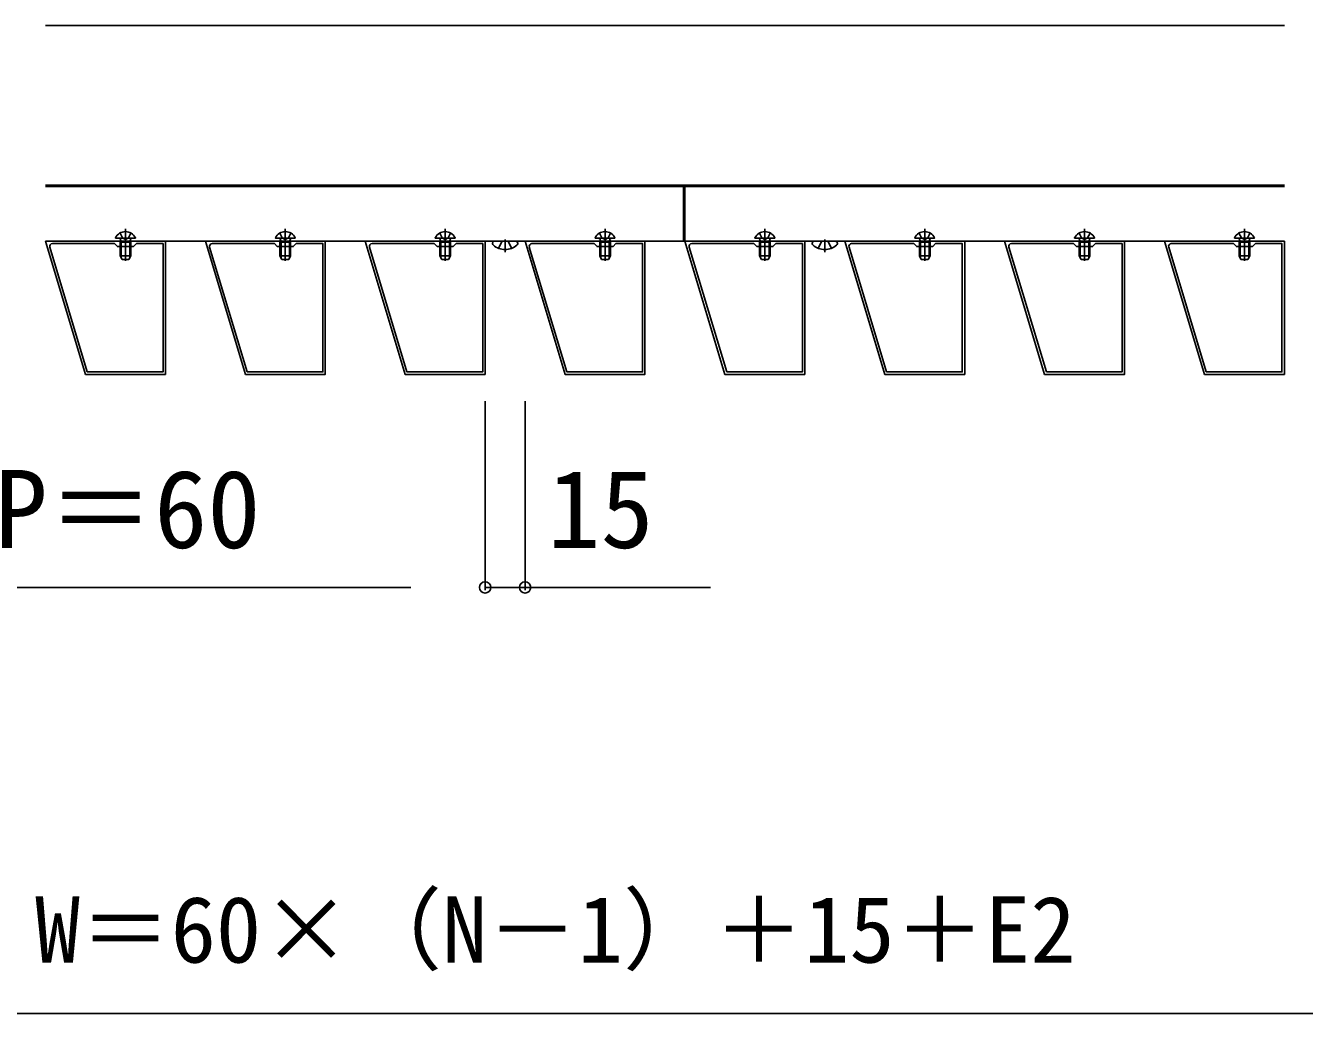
# Model space of a CAD drawing. Units: millimetres, scale not verified. Extents: x -1750 to 1750, y -2608 to 2592.
# Drawn here: x 577.5 to 1057.5, y -99.5 to 271.5 of the extents above; entities that cross this region are included whole.
import ezdxf
from ezdxf.enums import TextEntityAlignment as Align

# ---------------------------------------------------------------- set-up
doc = ezdxf.new("R2010")
doc.units = ezdxf.units.MM
doc.header["$LTSCALE"] = 14
for name, color, linetype in [('0-3_YKK_11', 7, 'Continuous'), ('0-4_YKK_12', 2, 'Continuous'), ('0-5_YKK_13', 4, 'Continuous'), ('0-6_YKK_D', 6, 'Continuous')]:
    doc.layers.add(name, color=color, linetype=linetype)
doc.styles.add('ＭＳ ゴシック', font='')
doc.styles.get('ＭＳ ゴシック').set_extended_font_data('MS Gothic')

msp = doc.modelspace()

# ---------------------------------------------------------------- linework, layer by layer
at = {"layer": '0-3_YKK_11'}
for p, q in [((600.67, 141.4), (586.59, 188.31)), ((660.67, 141.4), (646.59, 188.31)), ((720.67, 141.4), (706.59, 188.31)), ((780.67, 141.4), (766.59, 188.31)), ((840.67, 141.4), (826.59, 188.31)), ((900.67, 141.4), (886.59, 188.31)), ((960.67, 141.4), (946.59, 188.31)), ((1020.67, 141.4), (1006.59, 188.31))]:
    msp.add_line(p, q, dxfattribs=at)
for points in [[(600, 140.5), (585, 190.5), (630, 190.5), (630, 140.5)], [(660, 140.5), (645, 190.5), (690, 190.5), (690, 140.5)], [(720, 140.5), (705, 190.5), (750, 190.5), (750, 140.5)], [(780, 140.5), (765, 190.5), (810, 190.5), (810, 140.5)], [(840, 140.5), (825, 190.5), (870, 190.5), (870, 140.5)], [(900, 140.5), (885, 190.5), (930, 190.5), (930, 140.5)], [(960, 140.5), (945, 190.5), (990, 190.5), (990, 140.5)], [(1020, 140.5), (1005, 190.5), (1050, 190.5), (1050, 140.5)]]:
    msp.add_lwpolyline(points, close=True, dxfattribs=at)
for points in [[(587.55, 189.6), (610.9, 189.6), (612, 188.5), (618, 188.5), (619.1, 189.6), (629.1, 189.6), (629.1, 141.4), (600.67, 141.4)], [(647.55, 189.6), (670.9, 189.6), (672, 188.5), (678, 188.5), (679.1, 189.6), (689.1, 189.6), (689.1, 141.4), (660.67, 141.4)], [(707.55, 189.6), (730.9, 189.6), (732, 188.5), (738, 188.5), (739.1, 189.6), (749.1, 189.6), (749.1, 141.4), (720.67, 141.4)], [(767.55, 189.6), (790.9, 189.6), (792, 188.5), (798, 188.5), (799.1, 189.6), (809.1, 189.6), (809.1, 141.4), (780.67, 141.4)], [(827.55, 189.6), (850.9, 189.6), (852, 188.5), (858, 188.5), (859.1, 189.6), (869.1, 189.6), (869.1, 141.4), (840.67, 141.4)], [(887.55, 189.6), (910.9, 189.6), (912, 188.5), (918, 188.5), (919.1, 189.6), (929.1, 189.6), (929.1, 141.4), (900.67, 141.4)], [(947.55, 189.6), (970.9, 189.6), (972, 188.5), (978, 188.5), (979.1, 189.6), (989.1, 189.6), (989.1, 141.4), (960.67, 141.4)], [(1007.55, 189.6), (1030.9, 189.6), (1032, 188.5), (1038, 188.5), (1039.1, 189.6), (1049.1, 189.6), (1049.1, 141.4), (1020.67, 141.4)]]:
    msp.add_lwpolyline(points, dxfattribs=at)
for centre in [(587.55, 188.6), (647.55, 188.6), (707.55, 188.6), (767.55, 188.6), (827.55, 188.6), (887.55, 188.6), (947.55, 188.6), (1007.55, 188.6)]:
    msp.add_arc(centre, 1, 90, 196.6993, dxfattribs=at)
at = {"layer": '0-4_YKK_12'}
for p, q in [((585.01, 271.5), (1050.05, 271.5)), ((585.01, 211.5), (1050.05, 211.5)), ((585.01, 211), (1050.05, 211)), ((824.4, 190.5), (824.4, 211)), ((825, 190.5), (825, 211)), ((585.01, 190.5), (1050.05, 190.5))]:
    msp.add_line(p, q, dxfattribs=at)
at = {"layer": '0-5_YKK_13'}
for p, q in [((612.95, 193.57), (613.85, 191.75)), ((615, 195.1), (615, 183.11)), ((617.05, 193.57), (616.14, 191.75)), ((672.95, 193.57), (673.85, 191.75)), ((675, 195.1), (675, 183.11)), ((677.05, 193.57), (676.14, 191.75)), ((732.95, 193.57), (733.85, 191.75)), ((735, 195.1), (735, 183.11)), ((737.05, 193.57), (736.14, 191.75)), ((792.95, 193.57), (793.85, 191.75)), ((795, 195.1), (795, 183.11)), ((797.05, 193.57), (796.14, 191.75)), ((852.95, 193.57), (853.85, 191.75)), ((855, 195.1), (855, 183.11)), ((857.05, 193.57), (856.14, 191.75)), ((912.95, 193.57), (913.85, 191.75)), ((915, 195.1), (915, 183.11)), ((917.05, 193.57), (916.14, 191.75)), ((972.95, 193.57), (973.85, 191.75)), ((975, 195.1), (975, 183.11)), ((977.05, 193.57), (976.14, 191.75)), ((1032.95, 193.57), (1033.85, 191.75)), ((1035, 195.1), (1035, 183.11)), ((1037.05, 193.57), (1036.14, 191.75)), ((611.4, 191.6), (618.59, 191.6)), ((613, 190.2), (613.14, 191.01)), ((617, 190.2), (613, 190.2)), ((613, 190.2), (613, 185)), ((613.38, 190.2), (613.14, 191.22)), ((613.38, 190.2), (613.38, 184.24)), ((615, 191.14), (613.85, 191.75)), ((615, 191.14), (616.14, 191.75)), ((616.62, 190.2), (616.86, 191.22)), ((616.62, 190.2), (616.62, 184.24)), ((617, 190.2), (616.85, 191.01)), ((617, 190.2), (617, 185)), ((671.4, 191.6), (678.59, 191.6)), ((673, 190.2), (673.14, 191.01)), ((677, 190.2), (673, 190.2)), ((673, 190.2), (673, 185)), ((673.38, 190.2), (673.14, 191.22)), ((673.38, 190.2), (673.38, 184.24)), ((675, 191.14), (673.85, 191.75)), ((675, 191.14), (676.14, 191.75)), ((676.62, 190.2), (676.86, 191.22)), ((676.62, 190.2), (676.62, 184.24)), ((677, 190.2), (676.85, 191.01)), ((677, 190.2), (677, 185)), ((731.4, 191.6), (738.59, 191.6)), ((733, 190.2), (733.14, 191.01)), ((737, 190.2), (733, 190.2)), ((733, 190.2), (733, 185)), ((733.38, 190.2), (733.14, 191.22)), ((733.38, 190.2), (733.38, 184.24)), ((735, 191.14), (733.85, 191.75)), ((735, 191.14), (736.14, 191.75)), ((736.62, 190.2), (736.86, 191.22)), ((736.62, 190.2), (736.62, 184.24)), ((737, 190.2), (736.85, 191.01)), ((737, 190.2), (737, 185)), ((752.76, 189.64), (752.76, 189.8)), ((753.46, 190.5), (761.53, 190.5)), ((757.5, 186.4), (757.5, 191.21)), ((762.23, 189.64), (762.23, 189.8)), ((791.4, 191.6), (798.59, 191.6)), ((793, 190.2), (793.14, 191.01)), ((797, 190.2), (793, 190.2)), ((793, 190.2), (793, 185)), ((793.38, 190.2), (793.14, 191.22)), ((793.38, 190.2), (793.38, 184.24)), ((795, 191.14), (793.85, 191.75)), ((795, 191.14), (796.14, 191.75)), ((796.62, 190.2), (796.86, 191.22)), ((796.62, 190.2), (796.62, 184.24)), ((797, 190.2), (796.85, 191.01)), ((797, 190.2), (797, 185)), ((851.4, 191.6), (858.59, 191.6)), ((853, 190.2), (853.14, 191.01)), ((857, 190.2), (853, 190.2)), ((853, 190.2), (853, 185)), ((853.38, 190.2), (853.14, 191.22)), ((853.38, 190.2), (853.38, 184.24)), ((855, 191.14), (853.85, 191.75)), ((855, 191.14), (856.14, 191.75)), ((856.62, 190.2), (856.86, 191.22)), ((856.62, 190.2), (856.62, 184.24)), ((857, 190.2), (856.85, 191.01)), ((857, 190.2), (857, 185)), ((872.76, 189.64), (872.76, 189.8)), ((873.46, 190.5), (881.53, 190.5)), ((877.5, 186.4), (877.5, 191.21)), ((882.23, 189.64), (882.23, 189.8)), ((911.4, 191.6), (918.59, 191.6)), ((913, 190.2), (913.14, 191.01)), ((917, 190.2), (913, 190.2)), ((913, 190.2), (913, 185)), ((913.38, 190.2), (913.14, 191.22)), ((913.38, 190.2), (913.38, 184.24)), ((915, 191.14), (913.85, 191.75)), ((915, 191.14), (916.14, 191.75)), ((916.62, 190.2), (916.86, 191.22)), ((916.62, 190.2), (916.62, 184.24)), ((917, 190.2), (916.85, 191.01)), ((917, 190.2), (917, 185)), ((971.4, 191.6), (978.59, 191.6)), ((973, 190.2), (973.14, 191.01)), ((977, 190.2), (973, 190.2)), ((973, 190.2), (973, 185)), ((973.38, 190.2), (973.14, 191.22)), ((973.38, 190.2), (973.38, 184.24)), ((975, 191.14), (973.85, 191.75)), ((975, 191.14), (976.14, 191.75)), ((976.62, 190.2), (976.86, 191.22)), ((976.62, 190.2), (976.62, 184.24)), ((977, 190.2), (976.85, 191.01)), ((977, 190.2), (977, 185)), ((1031.4, 191.6), (1038.59, 191.6)), ((1033, 190.2), (1033.14, 191.01)), ((1037, 190.2), (1033, 190.2)), ((1033, 190.2), (1033, 185)), ((1033.38, 190.2), (1033.14, 191.22)), ((1033.38, 190.2), (1033.38, 184.24)), ((1035, 191.14), (1033.85, 191.75)), ((1035, 191.14), (1036.14, 191.75)), ((1036.62, 190.2), (1036.86, 191.22)), ((1036.62, 190.2), (1036.62, 184.24)), ((1037, 190.2), (1036.85, 191.01)), ((1037, 190.2), (1037, 185)), ((617, 185), (613, 185)), ((613.7, 183.6), (613, 185)), ((616.3, 183.6), (613.7, 183.6)), ((617, 185), (616.3, 183.6)), ((677, 185), (673, 185)), ((673.7, 183.6), (673, 185)), ((676.3, 183.6), (673.7, 183.6)), ((677, 185), (676.3, 183.6)), ((737, 185), (733, 185)), ((733.7, 183.6), (733, 185)), ((736.3, 183.6), (733.7, 183.6)), ((737, 185), (736.3, 183.6)), ((797, 185), (793, 185)), ((793.7, 183.6), (793, 185)), ((796.3, 183.6), (793.7, 183.6)), ((797, 185), (796.3, 183.6)), ((857, 185), (853, 185)), ((853.7, 183.6), (853, 185)), ((856.3, 183.6), (853.7, 183.6)), ((857, 185), (856.3, 183.6)), ((917, 185), (913, 185)), ((913.7, 183.6), (913, 185)), ((916.3, 183.6), (913.7, 183.6)), ((917, 185), (916.3, 183.6)), ((977, 185), (973, 185)), ((973.7, 183.6), (973, 185)), ((976.3, 183.6), (973.7, 183.6)), ((977, 185), (976.3, 183.6)), ((1037, 185), (1033, 185)), ((1033.7, 183.6), (1033, 185)), ((1036.3, 183.6), (1033.7, 183.6)), ((1037, 185), (1036.3, 183.6))]:
    msp.add_line(p, q, dxfattribs=at)
for points in [[(756.37, 190.5), (756.37, 190.5), (755.05, 187.84)], [(758.62, 190.5), (758.62, 190.5), (759.95, 187.84)], [(876.37, 190.5), (876.37, 190.5), (875.05, 187.84)], [(878.62, 190.5), (878.62, 190.5), (879.95, 187.84)]]:
    msp.add_lwpolyline(points, dxfattribs=at)
for centre, radius, start, end in [((615, 189.9), 4.2, 27.281, 152.719), ((675, 189.9), 4.2, 27.281, 152.719), ((735, 189.9), 4.2, 27.281, 152.719), ((795, 189.9), 4.2, 27.281, 152.719), ((855, 189.9), 4.2, 27.281, 152.719), ((915, 189.9), 4.2, 27.281, 152.719), ((975, 189.9), 4.2, 27.281, 152.719), ((1035, 189.9), 4.2, 27.281, 152.719), ((611.4, 191.76), 0.154, 152.719, 270), ((612.65, 191.1), 0.5, 349.909, 90), ((617.35, 191.1), 0.5, 90, 190.091), ((618.59, 191.76), 0.154, 270, 27.281), ((671.4, 191.76), 0.154, 152.719, 270), ((672.65, 191.1), 0.5, 349.909, 90), ((677.35, 191.1), 0.5, 90, 190.091), ((678.59, 191.76), 0.154, 270, 27.281), ((731.4, 191.76), 0.154, 152.719, 270), ((732.65, 191.1), 0.5, 349.909, 90), ((737.35, 191.1), 0.5, 90, 190.091), ((738.59, 191.76), 0.154, 270, 27.281), ((753.46, 189.8), 0.7, 92.9579, 180), ((753.63, 189.64), 0.862, 180, 230.8765), ((757.5, 194.4), 7, 230.8765, 270), ((753.46, 189.8), 0.7, 90, 92.9579), ((757.5, 194.4), 7, 270, 309.1236), ((761.53, 189.8), 0.7, 87.0421, 90), ((761.53, 189.8), 0.7, 0, 87.0421), ((761.37, 189.64), 0.862, 309.1236, 0), ((791.4, 191.76), 0.154, 152.719, 270), ((792.65, 191.1), 0.5, 349.909, 90), ((797.35, 191.1), 0.5, 90, 190.091), ((798.59, 191.76), 0.154, 270, 27.281), ((851.4, 191.76), 0.154, 152.719, 270), ((852.65, 191.1), 0.5, 349.909, 90), ((857.35, 191.1), 0.5, 90, 190.091), ((858.59, 191.76), 0.154, 270, 27.281), ((873.46, 189.8), 0.7, 92.9579, 180), ((873.63, 189.64), 0.862, 180, 230.8765), ((877.5, 194.4), 7, 230.8765, 270), ((873.46, 189.8), 0.7, 90, 92.9579), ((877.5, 194.4), 7, 270, 309.1236), ((881.53, 189.8), 0.7, 87.0421, 90), ((881.53, 189.8), 0.7, 0, 87.0421), ((881.37, 189.64), 0.862, 309.1236, 0), ((911.4, 191.76), 0.154, 152.719, 270), ((912.65, 191.1), 0.5, 349.909, 90), ((917.35, 191.1), 0.5, 90, 190.091), ((918.59, 191.76), 0.154, 270, 27.281), ((971.4, 191.76), 0.154, 152.719, 270), ((972.65, 191.1), 0.5, 349.909, 90), ((977.35, 191.1), 0.5, 90, 190.091), ((978.59, 191.76), 0.154, 270, 27.281), ((1031.4, 191.76), 0.154, 152.719, 270), ((1032.65, 191.1), 0.5, 349.909, 90), ((1037.35, 191.1), 0.5, 90, 190.091), ((1038.59, 191.76), 0.154, 270, 27.281)]:
    msp.add_arc(centre, radius, start, end, dxfattribs=at)
at = {"layer": '0-6_YKK_D'}
for p, q in [((750, 130.5), (750, 59.5)), ((765, 130.5), (765, 59.5)), ((1270, -99.5), (335, -99.5))]:
    msp.add_line(p, q, dxfattribs=at)
for points in [[(494.96, 60.5), (554.96, 60.5), (722.05, 60.5)], [(750, 60.5), (765, 60.5), (834.59, 60.5)]]:
    msp.add_lwpolyline(points, dxfattribs=at)
for centre in [(750, 60.5), (765, 60.5)]:
    msp.add_circle(centre, 2.12, dxfattribs=at)

# ---------------------------------------------------------------- texts
at = {"layer": '0-6_YKK_D', "style": 'ＭＳ ゴシック'}
for s, height, p in [('P＝60', 29.33, (565.82, 66.5)), ('15', 29.33, (773.36, 66.5)), ('製品幅：W＝60×（N－1）＋15＋E2', 24.93, (445.02, -87.9))]:
    msp.add_text(s, height=height, dxfattribs=at).set_placement(p, align=Align.BOTTOM_LEFT)

doc.saveas('drawing.dxf')
